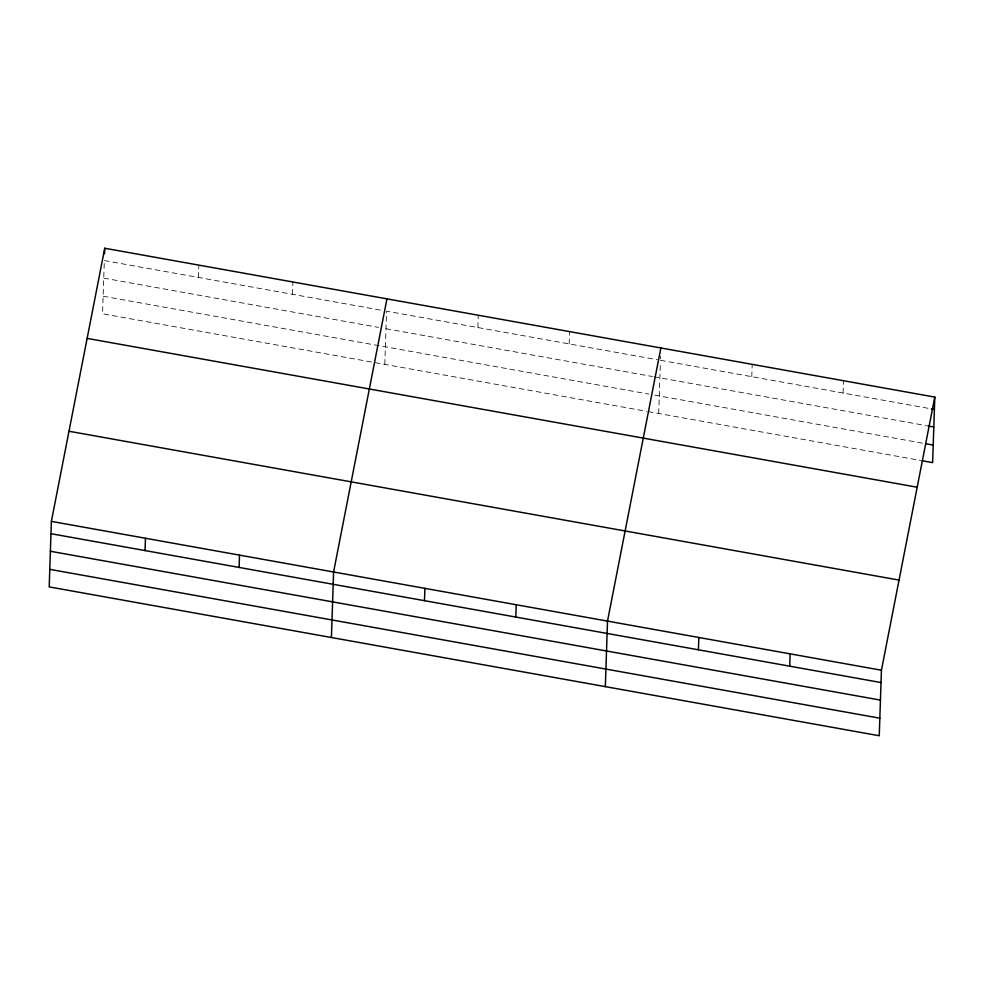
<?xml version="1.0" encoding="UTF-8"?>
<svg xmlns="http://www.w3.org/2000/svg" width="984" height="984" viewBox="0 0 984 984"><rect width="100%" height="100%" fill="white"/><g stroke="black" fill="none" stroke-linecap="round" stroke-linejoin="round"><path stroke-width="0.74" stroke-dasharray="4.92 3.69" d="M104.23 263.491L102.57 313.773L646.734 411.349M198.411 277.439L198.817 265.114M292.482 294.314L292.888 281.99M384.793 364.375L386.552 311.178L657.484 359.763M477.855 327.549L478.273 315.224M569.17 343.92L569.576 331.596M658.702 413.501L660.326 364.683M660.522 358.926L660.608 356.196M751.776 376.675L752.182 364.351M843.079 393.046L843.497 380.722M104.329 260.575L382.075 310.378M660.473 360.292L929.905 408.606M103.75 278.128L378.508 327.401M385.974 328.73L652.404 376.515M653.905 376.786L926.325 425.629M103.148 296.221L648.813 394.067M654.803 395.137L924.222 443.452M648.235 411.619L920.655 460.475"/><path stroke-width="1.48" d="M51.377 521.385L49.2 586.907L879.253 735.749L881.43 670.227L934.8 397.093L104.747 248.251L51.377 521.385L881.43 670.227M104.562 253.724L104.747 248.251M145.042 550.573L145.447 538.248M239.112 567.436L239.518 555.124M331.423 637.509L333.588 571.987L386.958 298.853M424.485 600.683L424.904 588.358M515.801 617.054L516.206 604.729M605.344 686.635L607.509 621.113L660.879 347.979M698.406 649.797L698.824 637.484M789.721 666.18L790.127 653.856M934.8 397.093L932.623 462.615L922.143 460.746M931.393 408.877L934.394 409.418M927.826 425.9L933.804 426.97M925.723 443.722L933.213 445.063M87.133 338.385L917.186 487.228M68.991 431.25L899.044 580.093M50.959 533.697L881.024 682.552M50.381 551.261L880.446 700.104M49.778 569.355L879.844 718.197"/></g></svg>
